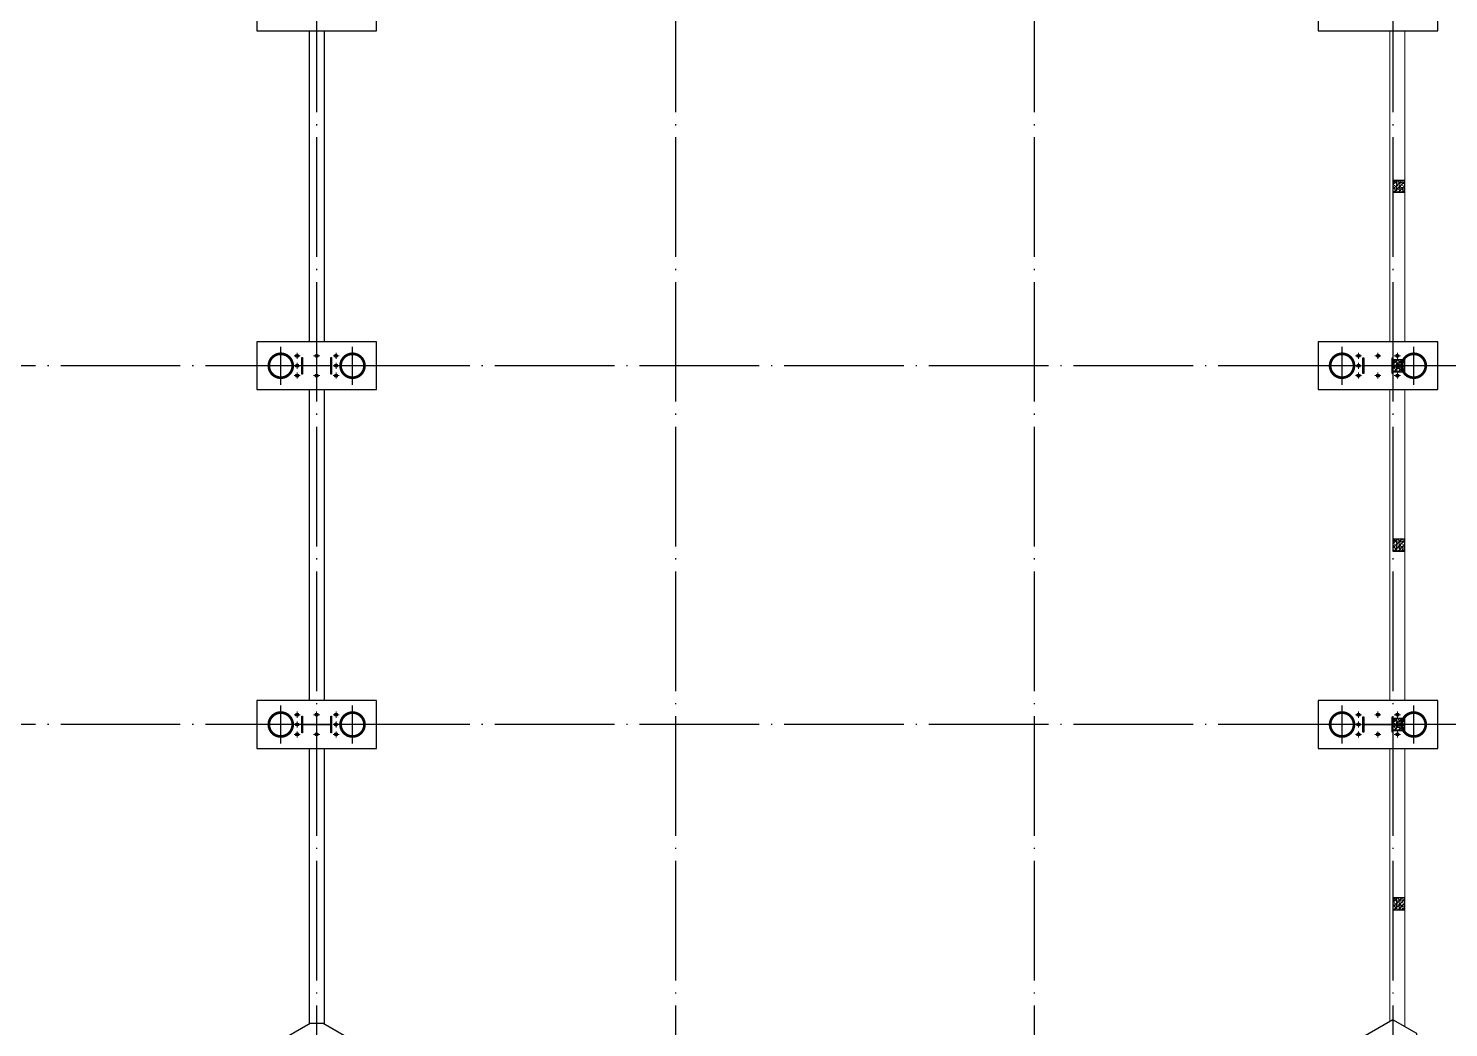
# Model space of a CAD drawing. Extents: x -1389621 to 57380, y -92505 to 283644.
# Drawn here: x -1290299 to -1266546, y 216049 to 232758 of the extents above; entities that cross this region are included whole.
import ezdxf

# ---------------------------------------------------------------- set-up
doc = ezdxf.new("R2010")
doc.units = 0
doc.header["$LTSCALE"] = 100
doc.header["$MEASUREMENT"] = 0
doc.linetypes.add('CENTERX2', pattern=[101.6, 63.5, -12.7, 12.7, -12.7])
doc.linetypes.add('DOTE', pattern=[2.42, 2, -0.2, 0.02, -0.2])
doc.layers.get('0').update_dxf_attribs({"linetype": 'CONTINUOUS'})
for name, color, linetype in [('11000', 4, 'CONTINUOUS'), ('708', 2, 'CONTINUOUS'), ('DOTE', 1, 'DOTE'), ('单桩', 6, 'CONTINUOUS'), ('承台', 2, 'CONTINUOUS'), ('柱子', 3, 'CONTINUOUS')]:
    doc.layers.add(name, color=color, linetype=linetype)
doc.layers.add('HATCH', color=254, linetype='CONTINUOUS', lineweight=0)
doc.layers.add('轴线', color=1, linetype='CENTERX2', lineweight=13)
doc.styles.add('DIM_FONT', font='SIMPLEX', dxfattribs={"width": 0.7, "bigfont": 'GBCBIG'})

# ---------------------------------------------------------------- blocks, each defined once
blk = doc.blocks.new('U_B0HTE')
at = {"layer": '单桩'}
for p, q in [((0, 269.25), (0, -269.25)), ((-269.25, 0), (269.25, 0))]:
    blk.add_line(p, q, dxfattribs=at)
at = {"layer": '单桩', "const_width": 38.5}
blk.add_lwpolyline([(-169.25, 0, 1), (169.25, 0, 1)], format="xyb", close=True, dxfattribs=at)
at = {"style": 'DIM_FONT', "width": 0.8, "flags": 9}
for tag in ['YSIZE', 'XSIZE']:
    blk.add_attdef(tag, (0, 0), '', height=0.5, dxfattribs=at)

msp = doc.modelspace()

# ---------------------------------------------------------------- hatches: boundary and pattern name
h = msp.add_hatch(color=256)
edge = h.paths.add_edge_path()
edge.add_arc((-1285802.845, 227281.717), 26, 0, 360)
h = msp.add_hatch(color=256)
edge = h.paths.add_edge_path()
edge.add_arc((-1285802.845, 227116.717), 26, 0, 360)
h = msp.add_hatch(color=256)
edge = h.paths.add_edge_path()
edge.add_arc((-1285477.845, 227281.717), 26, 0, 360)
h = msp.add_hatch(color=256)
edge = h.paths.add_edge_path()
edge.add_arc((-1285152.845, 227281.717), 26, 0, 360)
h = msp.add_hatch(color=256)
edge = h.paths.add_edge_path()
edge.add_arc((-1285152.845, 227116.717), 26, 0, 360)
h = msp.add_hatch(color=256)
edge = h.paths.add_edge_path()
edge.add_arc((-1268052.845, 227281.717), 26, 0, 360)
h = msp.add_hatch(color=256)
edge = h.paths.add_edge_path()
edge.add_arc((-1268052.845, 227116.717), 26, 0, 360)
h = msp.add_hatch(color=256)
edge = h.paths.add_edge_path()
edge.add_arc((-1267727.845, 227281.717), 26, 0, 360)
h = msp.add_hatch(color=256)
edge = h.paths.add_edge_path()
edge.add_arc((-1267402.845, 227281.717), 26, 0, 360)
h = msp.add_hatch(color=256)
edge = h.paths.add_edge_path()
edge.add_arc((-1267402.845, 227116.717), 26, 0, 360)
h = msp.add_hatch(color=256)
edge = h.paths.add_edge_path()
edge.add_arc((-1285802.845, 226951.717), 26, 0, 360)
h = msp.add_hatch(color=256)
edge = h.paths.add_edge_path()
edge.add_arc((-1285477.845, 226951.717), 26, 0, 360)
h = msp.add_hatch(color=256)
edge = h.paths.add_edge_path()
edge.add_arc((-1285152.845, 226951.717), 26, 0, 360)
h = msp.add_hatch(color=256)
edge = h.paths.add_edge_path()
edge.add_arc((-1268052.845, 226951.717), 26, 0, 360)
h = msp.add_hatch(color=256)
edge = h.paths.add_edge_path()
edge.add_arc((-1267727.845, 226951.717), 26, 0, 360)
h = msp.add_hatch(color=256)
edge = h.paths.add_edge_path()
edge.add_arc((-1267402.845, 226951.717), 26, 0, 360)
h = msp.add_hatch(color=256)
edge = h.paths.add_edge_path()
edge.add_arc((-1285802.845, 221281.717), 26, 0, 360)
h = msp.add_hatch(color=256)
edge = h.paths.add_edge_path()
edge.add_arc((-1285802.845, 221116.717), 26, 0, 360)
h = msp.add_hatch(color=256)
edge = h.paths.add_edge_path()
edge.add_arc((-1285477.845, 221281.717), 26, 0, 360)
h = msp.add_hatch(color=256)
edge = h.paths.add_edge_path()
edge.add_arc((-1285152.845, 221281.717), 26, 0, 360)
h = msp.add_hatch(color=256)
edge = h.paths.add_edge_path()
edge.add_arc((-1285152.845, 221116.717), 26, 0, 360)
h = msp.add_hatch(color=256)
edge = h.paths.add_edge_path()
edge.add_arc((-1268052.845, 221281.717), 26, 0, 360)
h = msp.add_hatch(color=256)
edge = h.paths.add_edge_path()
edge.add_arc((-1268052.845, 221116.717), 26, 0, 360)
h = msp.add_hatch(color=256)
edge = h.paths.add_edge_path()
edge.add_arc((-1267727.845, 221281.717), 26, 0, 360)
h = msp.add_hatch(color=256)
edge = h.paths.add_edge_path()
edge.add_arc((-1267402.845, 221281.717), 26, 0, 360)
h = msp.add_hatch(color=256)
edge = h.paths.add_edge_path()
edge.add_arc((-1267402.845, 221116.717), 26, 0, 360)
h = msp.add_hatch(color=256)
edge = h.paths.add_edge_path()
edge.add_arc((-1285802.845, 220951.717), 26, 0, 360)
h = msp.add_hatch(color=256)
edge = h.paths.add_edge_path()
edge.add_arc((-1285477.845, 220951.717), 26, 0, 360)
h = msp.add_hatch(color=256)
edge = h.paths.add_edge_path()
edge.add_arc((-1285152.845, 220951.717), 26, 0, 360)
h = msp.add_hatch(color=256)
edge = h.paths.add_edge_path()
edge.add_arc((-1268052.845, 220951.717), 26, 0, 360)
h = msp.add_hatch(color=256)
edge = h.paths.add_edge_path()
edge.add_arc((-1267727.845, 220951.717), 26, 0, 360)
h = msp.add_hatch(color=256)
edge = h.paths.add_edge_path()
edge.add_arc((-1267402.845, 220951.717), 26, 0, 360)
at = {"layer": 'HATCH'}
h = msp.add_hatch(dxfattribs=at)
h.set_pattern_fill('ARMORED', color=256, scale=10, style=0)
h.set_pattern_definition([(50, (-640280.907, 262942.854), (71.726018, -6.2752135), [7.5, -82.5]), (355, (-640280.91, 262942.854), (-13.875133, 75.219213), [6, -66]), (100.4514, (-640274.93, 262942.33), (57.850938, 68.943954), [6.374019, -70.114211]), (46.1842, (-640280.91, 262962.85), (106.724105, -16.551901), [11.25, -123.75]), (96.6356, (-640272.01, 262961.48), (93.46627, 97.411787), [9.561029, -105.1713]), (351.1842, (-640280.91, 262962.85), (93.466195, 97.41186), [9, -99]), (21, (-640270.907, 262957.854), (59.690705, -40.261889), [7.5, -82.5]), (326, (-640270.91, 262957.854), (24.331533, 72.5150045), [6, -66]), (71.4514, (-640265.93, 262954.5), (84.022263, 32.25305), [6.374019, -70.114211]), (37.5, (-640280.907, 262942.854), (1.2159855, 33.2893854), [0, -65.2, 0, -67, 0, -66.25]), (7.5, (-640280.907, 262942.854), (26.3069537, 39.4411712), [0, -38.2, 0, -63.7, 0, -25.25]), (327.5, (-640303.207, 262942.854), (53.3822436, -2.2554872), [0, -25, 0, -78, 0, -103.5]), (317.5, (-640313.207, 262942.854), (58.318617, 10.0104982), [0, -32.5, 0, -51.8, 0, -73.5]), (45, (-640280.907, 262942.854), (-35.355339, 35.355339), [])])
h.paths.add_polyline_path([(-1267477.845, 230016.717), (-1267277.845, 230016.717), (-1267277.845, 230216.717), (-1267477.845, 230216.717)])
h = msp.add_hatch(dxfattribs=at)
h.set_pattern_fill('ARMORED', color=256, scale=10, style=0)
h.set_pattern_definition([(50, (-640280.907, 259942.854), (71.726018, -6.2752135), [7.5, -82.5]), (355, (-640280.91, 259942.854), (-13.875133, 75.219213), [6, -66]), (100.4514, (-640274.93, 259942.33), (57.850938, 68.943954), [6.374019, -70.114211]), (46.1842, (-640280.91, 259962.85), (106.724105, -16.551901), [11.25, -123.75]), (96.6356, (-640272.01, 259961.48), (93.46627, 97.411787), [9.561029, -105.1713]), (351.1842, (-640280.91, 259962.85), (93.466195, 97.41186), [9, -99]), (21, (-640270.907, 259957.854), (59.690705, -40.261889), [7.5, -82.5]), (326, (-640270.91, 259957.854), (24.331533, 72.5150045), [6, -66]), (71.4514, (-640265.93, 259954.5), (84.022263, 32.25305), [6.374019, -70.114211]), (37.5, (-640280.907, 259942.854), (1.2159855, 33.2893854), [0, -65.2, 0, -67, 0, -66.25]), (7.5, (-640280.907, 259942.854), (26.3069537, 39.4411712), [0, -38.2, 0, -63.7, 0, -25.25]), (327.5, (-640303.207, 259942.854), (53.3822436, -2.2554872), [0, -25, 0, -78, 0, -103.5]), (317.5, (-640313.207, 259942.854), (58.318617, 10.0104982), [0, -32.5, 0, -51.8, 0, -73.5]), (45, (-640280.907, 259942.854), (-35.355339, 35.355339), [])])
h.paths.add_polyline_path([(-1267477.845, 227016.717), (-1267277.845, 227016.717), (-1267277.845, 227216.717), (-1267477.845, 227216.717)])
h = msp.add_hatch(dxfattribs=at)
h.set_pattern_fill('ARMORED', color=256, scale=10, style=0)
h.set_pattern_definition([(50, (-640280.907, 256942.854), (71.726018, -6.2752135), [7.5, -82.5]), (355, (-640280.91, 256942.854), (-13.875133, 75.219213), [6, -66]), (100.4514, (-640274.93, 256942.33), (57.850938, 68.943954), [6.374019, -70.114211]), (46.1842, (-640280.91, 256962.85), (106.724105, -16.551901), [11.25, -123.75]), (96.6356, (-640272.01, 256961.48), (93.46627, 97.411787), [9.561029, -105.1713]), (351.1842, (-640280.91, 256962.85), (93.466195, 97.41186), [9, -99]), (21, (-640270.907, 256957.854), (59.690705, -40.261889), [7.5, -82.5]), (326, (-640270.91, 256957.854), (24.331533, 72.5150045), [6, -66]), (71.4514, (-640265.93, 256954.5), (84.022263, 32.25305), [6.374019, -70.114211]), (37.5, (-640280.907, 256942.854), (1.2159855, 33.2893854), [0, -65.2, 0, -67, 0, -66.25]), (7.5, (-640280.907, 256942.854), (26.3069537, 39.4411712), [0, -38.2, 0, -63.7, 0, -25.25]), (327.5, (-640303.207, 256942.854), (53.3822436, -2.2554872), [0, -25, 0, -78, 0, -103.5]), (317.5, (-640313.207, 256942.854), (58.318617, 10.0104982), [0, -32.5, 0, -51.8, 0, -73.5]), (45, (-640280.907, 256942.854), (-35.355339, 35.355339), [])])
h.paths.add_polyline_path([(-1267477.845, 224016.717), (-1267277.845, 224016.717), (-1267277.845, 224216.717), (-1267477.845, 224216.717)])
h = msp.add_hatch(dxfattribs=at)
h.set_pattern_fill('ARMORED', color=256, scale=10, style=0)
h.set_pattern_definition([(50, (-640280.907, 253942.854), (71.726018, -6.2752135), [7.5, -82.5]), (355, (-640280.91, 253942.854), (-13.875133, 75.219213), [6, -66]), (100.4514, (-640274.93, 253942.33), (57.850938, 68.943954), [6.374019, -70.114211]), (46.1842, (-640280.91, 253962.85), (106.724105, -16.551901), [11.25, -123.75]), (96.6356, (-640272.01, 253961.48), (93.46627, 97.411787), [9.561029, -105.1713]), (351.1842, (-640280.91, 253962.85), (93.466195, 97.41186), [9, -99]), (21, (-640270.907, 253957.854), (59.690705, -40.261889), [7.5, -82.5]), (326, (-640270.91, 253957.854), (24.331533, 72.5150045), [6, -66]), (71.4514, (-640265.93, 253954.5), (84.022263, 32.25305), [6.374019, -70.114211]), (37.5, (-640280.907, 253942.854), (1.2159855, 33.2893854), [0, -65.2, 0, -67, 0, -66.25]), (7.5, (-640280.907, 253942.854), (26.3069537, 39.4411712), [0, -38.2, 0, -63.7, 0, -25.25]), (327.5, (-640303.207, 253942.854), (53.3822436, -2.2554872), [0, -25, 0, -78, 0, -103.5]), (317.5, (-640313.207, 253942.854), (58.318617, 10.0104982), [0, -32.5, 0, -51.8, 0, -73.5]), (45, (-640280.907, 253942.854), (-35.355339, 35.355339), [])])
h.paths.add_polyline_path([(-1267477.845, 221016.717), (-1267277.845, 221016.717), (-1267277.845, 221216.717), (-1267477.845, 221216.717)])
h = msp.add_hatch(dxfattribs=at)
h.set_pattern_fill('ARMORED', color=256, scale=10, style=0)
h.set_pattern_definition([(50, (-640280.907, 250942.854), (71.726018, -6.2752135), [7.5, -82.5]), (355, (-640280.91, 250942.854), (-13.875133, 75.219213), [6, -66]), (100.4514, (-640274.93, 250942.33), (57.850938, 68.943954), [6.374019, -70.114211]), (46.1842, (-640280.91, 250962.85), (106.724105, -16.551901), [11.25, -123.75]), (96.6356, (-640272.01, 250961.48), (93.46627, 97.411787), [9.561029, -105.1713]), (351.1842, (-640280.91, 250962.85), (93.466195, 97.41186), [9, -99]), (21, (-640270.907, 250957.854), (59.690705, -40.261889), [7.5, -82.5]), (326, (-640270.91, 250957.854), (24.331533, 72.5150045), [6, -66]), (71.4514, (-640265.93, 250954.5), (84.022263, 32.25305), [6.374019, -70.114211]), (37.5, (-640280.907, 250942.854), (1.2159855, 33.2893854), [0, -65.2, 0, -67, 0, -66.25]), (7.5, (-640280.907, 250942.854), (26.3069537, 39.4411712), [0, -38.2, 0, -63.7, 0, -25.25]), (327.5, (-640303.207, 250942.854), (53.3822436, -2.2554872), [0, -25, 0, -78, 0, -103.5]), (317.5, (-640313.207, 250942.854), (58.318617, 10.0104982), [0, -32.5, 0, -51.8, 0, -73.5]), (45, (-640280.907, 250942.854), (-35.355339, 35.355339), [])])
h.paths.add_polyline_path([(-1267477.845, 218016.717), (-1267277.845, 218016.717), (-1267277.845, 218216.717), (-1267477.845, 218216.717)])

# ---------------------------------------------------------------- linework, layer by layer
at = {"ltscale": 100}
for p, q in [((-1285602.845, 232716.717), (-1285602.845, 227516.717)), ((-1285352.845, 232716.717), (-1285352.845, 227516.717)), ((-1285602.845, 226716.717), (-1285602.845, 221516.717)), ((-1285352.845, 226716.717), (-1285352.845, 221516.717)), ((-1285602.845, 220716.717), (-1285602.845, 216106.429)), ((-1285352.845, 220716.717), (-1285352.845, 216106.429))]:
    msp.add_line(p, q, dxfattribs=at)
at = {"layer": '11000'}
for centre in [(-1285802.845, 227281.717), (-1285802.845, 227116.717), (-1285477.845, 227281.717), (-1285152.845, 227281.717), (-1285152.845, 227116.717), (-1268052.845, 227281.717), (-1268052.845, 227116.717), (-1267727.845, 227281.717), (-1267402.845, 227281.717), (-1267402.845, 227116.717), (-1285802.845, 226951.717), (-1285477.845, 226951.717), (-1285152.845, 226951.717), (-1268052.845, 226951.717), (-1267727.845, 226951.717), (-1267402.845, 226951.717), (-1285802.845, 221281.717), (-1285802.845, 221116.717), (-1285477.845, 221281.717), (-1285152.845, 221281.717), (-1285152.845, 221116.717), (-1268052.845, 221281.717), (-1268052.845, 221116.717), (-1267727.845, 221281.717), (-1267402.845, 221281.717), (-1267402.845, 221116.717), (-1285802.845, 220951.717), (-1285477.845, 220951.717), (-1285152.845, 220951.717), (-1268052.845, 220951.717), (-1267727.845, 220951.717), (-1267402.845, 220951.717)]:
    msp.add_circle(centre, 26, dxfattribs=at)
at = {"layer": '708'}
for points in [[(-1267477.845, 230016.717), (-1267277.845, 230016.717), (-1267277.845, 230216.717), (-1267477.845, 230216.717)], [(-1267477.845, 227016.717), (-1267277.845, 227016.717), (-1267277.845, 227216.717), (-1267477.845, 227216.717)], [(-1267477.845, 224016.717), (-1267277.845, 224016.717), (-1267277.845, 224216.717), (-1267477.845, 224216.717)], [(-1267477.845, 221016.717), (-1267277.845, 221016.717), (-1267277.845, 221216.717), (-1267477.845, 221216.717)], [(-1267477.845, 218016.717), (-1267277.845, 218016.717), (-1267277.845, 218216.717), (-1267477.845, 218216.717)]]:
    msp.add_lwpolyline(points, close=True, dxfattribs=at)
at = {"layer": 'DOTE', "linetype": 'DOTE', "ltscale": 10}
for p, q in [((-1285477.845, 240616.717), (-1285477.845, 165616.717)), ((-1279477.845, 240616.717), (-1279477.845, 165616.717)), ((-1273477.845, 240616.717), (-1273477.845, 165616.717)), ((-1267477.845, 240616.717), (-1267477.845, 165616.717)), ((-1265977.845, 227116.717), (-1307399.842, 227116.717)), ((-1265977.845, 221116.717), (-1307399.842, 221116.717))]:
    msp.add_line(p, q, dxfattribs=at)
at = {"layer": 'HATCH', "ltscale": 100}
for p, q in [((-1267527.845, 232716.717), (-1267527.845, 227516.717)), ((-1267277.845, 232716.717), (-1267277.845, 227516.717)), ((-1267527.845, 226716.717), (-1267527.845, 221516.717)), ((-1267277.845, 226716.717), (-1267277.845, 221516.717)), ((-1267527.845, 220716.717), (-1267527.845, 216149.73)), ((-1267277.845, 220716.717), (-1267277.845, 216063.128))]:
    msp.add_line(p, q, dxfattribs=at)
at = {"layer": '承台'}
for points in [[(-1286477.845, 232716.717), (-1284477.845, 232716.717), (-1284477.845, 233516.717), (-1286477.845, 233516.717), (-1286477.845, 232716.717)], [(-1268727.845, 232716.717), (-1266727.845, 232716.717), (-1266727.845, 233516.717), (-1268727.845, 233516.717), (-1268727.845, 232716.717)], [(-1286477.845, 226716.717), (-1284477.845, 226716.717), (-1284477.845, 227516.717), (-1286477.845, 227516.717), (-1286477.845, 226716.717)], [(-1268727.845, 226716.717), (-1266727.845, 226716.717), (-1266727.845, 227516.717), (-1268727.845, 227516.717), (-1268727.845, 226716.717)], [(-1286477.845, 220716.717), (-1284477.845, 220716.717), (-1284477.845, 221516.717), (-1286477.845, 221516.717), (-1286477.845, 220716.717)], [(-1268727.845, 220716.717), (-1266727.845, 220716.717), (-1266727.845, 221516.717), (-1268727.845, 221516.717), (-1268727.845, 220716.717)]]:
    msp.add_lwpolyline(points, dxfattribs=at)
for points in [[(-1267477.845, 214054.837), (-1267077.845, 214285.777), (-1267077.845, 215947.657), (-1267477.845, 216178.598), (-1268917.076, 215347.657), (-1268917.076, 214885.777)], [(-1285585.025, 214116.717), (-1285370.666, 214116.717), (-1284038.615, 214885.777), (-1284038.615, 215347.657), (-1285370.666, 216116.717), (-1285585.025, 216116.717), (-1286917.076, 215347.657), (-1286917.076, 214885.777)]]:
    msp.add_lwpolyline(points, close=True, dxfattribs=at)
at = {"layer": '柱子', "ltscale": 100}
for points in [[(-1285715.845, 227112.717), (-1285715.845, 226976.717), (-1285727.845, 226976.717), (-1285727.845, 227256.717), (-1285715.845, 227256.717), (-1285715.845, 227120.717), (-1285239.845, 227120.717), (-1285239.845, 227256.717), (-1285227.845, 227256.717), (-1285227.845, 226976.717), (-1285239.845, 226976.717), (-1285239.845, 227112.717)], [(-1267965.845, 227112.717), (-1267965.845, 226986.717), (-1267977.845, 226986.717), (-1267977.845, 227246.717), (-1267965.845, 227246.717), (-1267965.845, 227120.717), (-1267489.845, 227120.717), (-1267489.845, 227246.717), (-1267477.845, 227246.717), (-1267477.845, 226986.717), (-1267489.845, 226986.717), (-1267489.845, 227112.717)], [(-1285715.845, 221112.717), (-1285715.845, 220976.717), (-1285727.845, 220976.717), (-1285727.845, 221256.717), (-1285715.845, 221256.717), (-1285715.845, 221120.717), (-1285239.845, 221120.717), (-1285239.845, 221256.717), (-1285227.845, 221256.717), (-1285227.845, 220976.717), (-1285239.845, 220976.717), (-1285239.845, 221112.717)], [(-1267965.845, 221112.717), (-1267965.845, 220986.717), (-1267977.845, 220986.717), (-1267977.845, 221246.717), (-1267965.845, 221246.717), (-1267965.845, 221120.717), (-1267489.845, 221120.717), (-1267489.845, 221246.717), (-1267477.845, 221246.717), (-1267477.845, 220986.717), (-1267489.845, 220986.717), (-1267489.845, 221112.717)]]:
    msp.add_lwpolyline(points, close=True, dxfattribs=at)
at = {"layer": '轴线'}
for p, q in [((-1285802.845, 227230.717), (-1285802.845, 227332.717)), ((-1285477.845, 227230.717), (-1285477.845, 227332.717)), ((-1285152.845, 227230.717), (-1285152.845, 227332.717)), ((-1268052.845, 227230.717), (-1268052.845, 227332.717)), ((-1267727.845, 227230.717), (-1267727.845, 227332.717)), ((-1267402.845, 227230.717), (-1267402.845, 227332.717)), ((-1285853.845, 227281.717), (-1285751.845, 227281.717)), ((-1285853.845, 227116.717), (-1285751.845, 227116.717)), ((-1285802.845, 227065.717), (-1285802.845, 227167.717)), ((-1285528.845, 227281.717), (-1285426.845, 227281.717)), ((-1285203.845, 227281.717), (-1285101.845, 227281.717)), ((-1285203.845, 227116.717), (-1285101.845, 227116.717)), ((-1285152.845, 227065.717), (-1285152.845, 227167.717)), ((-1268103.845, 227281.717), (-1268001.845, 227281.717)), ((-1268103.845, 227116.717), (-1268001.845, 227116.717)), ((-1268052.845, 227065.717), (-1268052.845, 227167.717)), ((-1267778.845, 227281.717), (-1267676.845, 227281.717)), ((-1267453.845, 227281.717), (-1267351.845, 227281.717)), ((-1267453.845, 227116.717), (-1267351.845, 227116.717)), ((-1267402.845, 227065.717), (-1267402.845, 227167.717)), ((-1285853.845, 226951.717), (-1285751.845, 226951.717)), ((-1285802.845, 226900.717), (-1285802.845, 227002.717)), ((-1285528.845, 226951.717), (-1285426.845, 226951.717)), ((-1285477.845, 226900.717), (-1285477.845, 227002.717)), ((-1285203.845, 226951.717), (-1285101.845, 226951.717)), ((-1285152.845, 226900.717), (-1285152.845, 227002.717)), ((-1268103.845, 226951.717), (-1268001.845, 226951.717)), ((-1268052.845, 226900.717), (-1268052.845, 227002.717)), ((-1267778.845, 226951.717), (-1267676.845, 226951.717)), ((-1267727.845, 226900.717), (-1267727.845, 227002.717)), ((-1267453.845, 226951.717), (-1267351.845, 226951.717)), ((-1267402.845, 226900.717), (-1267402.845, 227002.717)), ((-1285853.845, 221281.717), (-1285751.845, 221281.717)), ((-1285802.845, 221230.717), (-1285802.845, 221332.717)), ((-1285802.845, 221065.717), (-1285802.845, 221167.717)), ((-1285528.845, 221281.717), (-1285426.845, 221281.717)), ((-1285477.845, 221230.717), (-1285477.845, 221332.717)), ((-1285203.845, 221281.717), (-1285101.845, 221281.717)), ((-1285152.845, 221230.717), (-1285152.845, 221332.717)), ((-1285152.845, 221065.717), (-1285152.845, 221167.717)), ((-1268103.845, 221281.717), (-1268001.845, 221281.717)), ((-1268052.845, 221230.717), (-1268052.845, 221332.717)), ((-1268052.845, 221065.717), (-1268052.845, 221167.717)), ((-1267778.845, 221281.717), (-1267676.845, 221281.717)), ((-1267727.845, 221230.717), (-1267727.845, 221332.717)), ((-1267453.845, 221281.717), (-1267351.845, 221281.717)), ((-1267402.845, 221230.717), (-1267402.845, 221332.717)), ((-1267402.845, 221065.717), (-1267402.845, 221167.717)), ((-1285853.845, 221116.717), (-1285751.845, 221116.717)), ((-1285853.845, 220951.717), (-1285751.845, 220951.717)), ((-1285802.845, 220900.717), (-1285802.845, 221002.717)), ((-1285528.845, 220951.717), (-1285426.845, 220951.717)), ((-1285477.845, 220900.717), (-1285477.845, 221002.717)), ((-1285203.845, 221116.717), (-1285101.845, 221116.717)), ((-1285203.845, 220951.717), (-1285101.845, 220951.717)), ((-1285152.845, 220900.717), (-1285152.845, 221002.717)), ((-1268103.845, 221116.717), (-1268001.845, 221116.717)), ((-1268103.845, 220951.717), (-1268001.845, 220951.717)), ((-1268052.845, 220900.717), (-1268052.845, 221002.717)), ((-1267778.845, 220951.717), (-1267676.845, 220951.717)), ((-1267727.845, 220900.717), (-1267727.845, 221002.717)), ((-1267453.845, 221116.717), (-1267351.845, 221116.717)), ((-1267453.845, 220951.717), (-1267351.845, 220951.717)), ((-1267402.845, 220900.717), (-1267402.845, 221002.717))]:
    msp.add_line(p, q, dxfattribs=at)

# ---------------------------------------------------------------- block references
at = {"layer": '单桩', "xscale": -1.18, "yscale": 1.18, "zscale": 1.18, "rotation": 270}
for p in [(-1286077.845, 227116.717), (-1284877.845, 227116.717), (-1268327.845, 227116.717), (-1267127.845, 227116.717), (-1286077.845, 221116.717), (-1284877.845, 221116.717), (-1268327.845, 221116.717), (-1267127.845, 221116.717)]:
    msp.add_blockref('U_B0HTE', p, dxfattribs=at)

doc.saveas('drawing.dxf')
